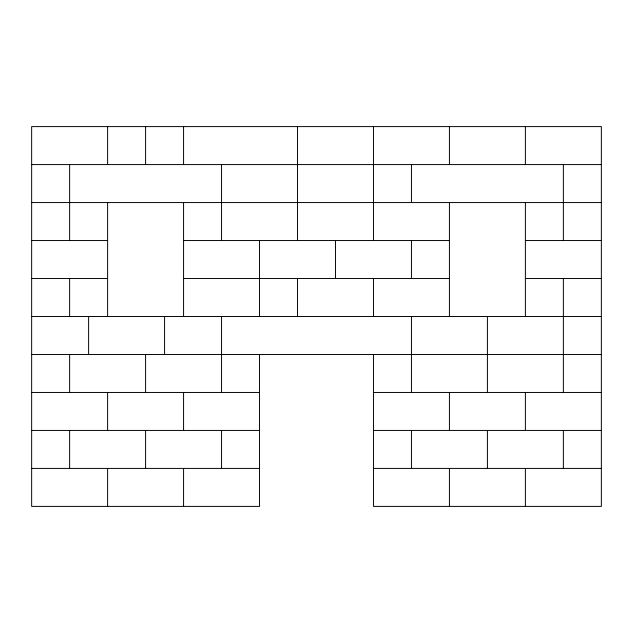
<?xml version="1.0" encoding="UTF-8"?>
<svg xmlns="http://www.w3.org/2000/svg" width="633" height="633" viewBox="0 0 633 633"><rect width="100%" height="100%" fill="white"/><g stroke="black" fill="none" stroke-linecap="round" stroke-linejoin="round"><path stroke-width="0.95" d="M31.65 164.58L601.35 164.58M31.65 202.56L601.35 202.56M31.65 240.54L107.61 240.54M183.57 240.54L449.43 240.54M525.39 240.54L601.35 240.54M31.65 278.52L107.61 278.52M183.57 278.52L449.43 278.52M525.39 278.52L601.35 278.52M31.65 316.5L601.35 316.5M31.65 354.48L601.35 354.48M31.65 392.46L259.53 392.46M373.47 392.46L601.35 392.46M31.65 430.44L259.53 430.44M373.47 430.44L601.35 430.44M31.65 468.42L259.53 468.42M373.47 468.42L601.35 468.42M563.37 164.58L563.37 240.54M563.37 278.52L563.37 392.46M563.37 430.44L563.37 468.42M525.39 126.6L525.39 164.58M525.39 202.56L525.39 316.5M525.39 392.46L525.39 430.44M525.39 468.42L525.39 506.4M487.41 316.5L487.41 392.46M487.41 430.44L487.41 468.42M449.43 126.6L449.43 164.58M449.43 202.56L449.43 316.5M449.43 392.46L449.43 430.44M449.43 468.42L449.43 506.4M411.45 164.58L411.45 202.56M411.45 240.54L411.45 278.52M411.45 316.5L411.45 392.46M411.45 430.44L411.45 468.42M373.47 126.6L373.47 240.54M373.47 278.52L373.47 316.5M373.47 354.48L373.47 506.4L601.35 506.4L601.35 126.6L31.65 126.6L31.65 506.4L259.53 506.4L259.53 354.48M335.49 240.54L335.49 278.52M297.51 126.6L297.51 240.54M297.51 278.52L297.51 316.5M259.53 240.54L259.53 316.5M221.55 164.58L221.55 240.54M221.55 316.5L221.55 392.46M221.55 430.44L221.55 468.42M183.57 126.6L183.57 164.58M183.57 202.56L183.57 316.5M183.57 392.46L183.57 430.44M183.57 468.42L183.57 506.4M164.58 316.5L164.58 354.48M145.59 126.6L145.59 164.58M145.59 354.48L145.59 392.46M145.59 430.44L145.59 468.42M107.61 126.6L107.61 164.58M107.61 202.56L107.61 316.5M107.61 392.46L107.61 430.44M107.61 468.42L107.61 506.4M88.62 316.5L88.62 354.48M69.63 164.58L69.63 240.54M69.63 278.52L69.63 316.5M69.63 354.48L69.63 392.46M69.63 430.44L69.63 468.42"/></g></svg>
